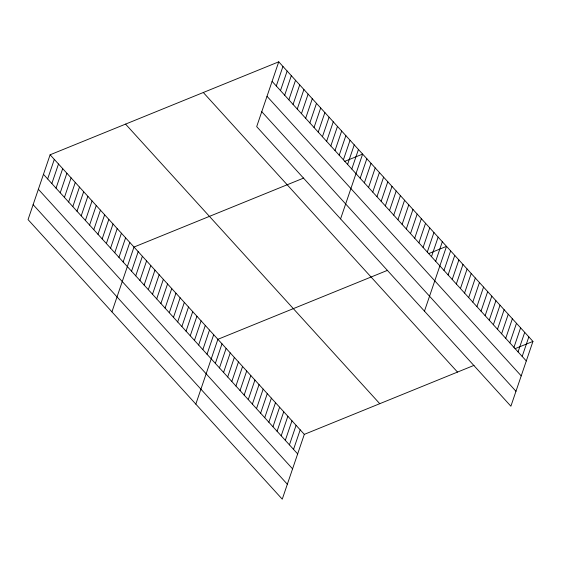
<?xml version="1.0" encoding="UTF-8"?>
<svg xmlns="http://www.w3.org/2000/svg" width="561" height="561" viewBox="0 0 561 561"><rect width="100%" height="100%" fill="white"/><g stroke="black" fill="none" stroke-linecap="round" stroke-linejoin="round"><path stroke-width="0.84" d="M278.747 61.829L256.686 126.632L510.889 406.213L532.95 341.404L278.747 61.829L50.111 154.787L28.05 219.596L282.253 499.171L304.314 434.368L474.024 365.365M47.65 178.945L54.305 159.401M51.843 183.559L58.498 164.015M56.044 188.173L62.692 168.63M60.237 192.788L66.885 173.244M64.431 197.395L71.086 177.858M68.624 202.009L75.279 182.465M72.818 206.623L79.473 187.079M77.011 211.238L83.666 191.694M81.205 215.852L87.86 196.308M85.398 220.466L92.053 200.922M89.599 225.073L96.247 205.536M93.792 229.687L100.44 210.144M97.986 234.302L104.641 214.758M102.179 238.916L108.834 219.372M106.373 243.53L113.027 223.986M110.566 248.144L117.221 228.6M114.76 252.752L121.414 233.215M118.953 257.366L125.608 237.822M123.154 261.98L129.801 242.436M111.934 311.853L133.995 247.05L303.711 178.047M131.54 271.208L138.188 251.665M135.734 275.823L142.389 256.279M139.927 280.43L146.582 260.893M144.121 285.044L150.776 265.5M148.314 289.658L154.969 270.114M152.508 294.273L159.163 274.729M156.701 298.887L163.356 279.343M160.902 303.501L167.55 283.957M165.095 308.108L171.743 288.571M169.289 312.722L175.944 293.179M173.482 317.337L180.137 297.793M177.676 321.951L184.331 302.407M181.869 326.565L188.524 307.021M186.063 331.179L192.718 311.635M190.256 335.787L196.911 316.25M276.293 85.98L282.94 66.443M194.457 340.401L201.104 320.857M280.486 90.594L287.141 71.051M198.65 345.015L205.298 325.471M284.679 95.209L291.334 75.665M202.844 349.629L209.498 330.085M288.873 99.823L295.528 80.279M207.037 354.243L213.692 334.7M293.066 104.437L299.721 84.893M195.824 404.116L217.885 339.314L387.595 270.304M297.26 109.051L303.915 89.508M215.347 363.381L222.002 343.837M301.453 113.659L308.108 94.122M219.463 367.911L226.118 348.367M305.654 118.273L312.302 98.729M223.58 372.434L230.227 352.89M309.847 122.887L316.495 103.343M227.696 376.964L234.344 357.42M314.041 127.501L320.696 107.957M231.812 381.487L238.46 361.943M318.234 132.116L324.889 112.572M235.922 386.017L242.576 366.473M322.428 136.73L329.083 117.186M240.038 390.54L246.693 370.996M326.621 141.337L333.276 121.8M244.154 395.07L250.809 375.526M330.815 145.951L337.47 126.407M248.271 399.593L254.925 380.049M335.008 150.565L341.663 131.022M252.387 404.123L259.042 384.58M339.209 155.18L345.857 135.636M256.503 408.646L263.158 389.103M343.402 159.794L350.05 140.25M260.62 413.169L267.274 393.633M347.596 164.408L354.243 144.864M264.736 417.7L271.384 398.156M351.789 169.015L358.444 149.478M268.852 422.223L275.5 402.686M340.576 218.895L362.637 154.086L344.671 161.393M272.969 426.753L279.616 407.209M360.176 178.244L366.831 158.7M277.078 431.276L283.733 411.739M364.37 182.858L371.024 163.314M281.194 435.806L287.849 416.262M368.563 187.472L375.218 167.928M285.311 440.329L291.965 420.792M372.756 192.086L379.411 172.543M289.427 444.859L296.082 425.315M376.957 196.694L383.605 177.157M293.543 449.382L300.198 429.845M381.15 201.308L387.798 181.764M385.344 205.922L391.999 186.378M389.537 210.536L396.192 190.992M393.731 215.151L400.386 195.607M397.924 219.765L404.579 200.221M402.118 224.372L408.773 204.835M406.311 228.986L412.966 209.442M410.512 233.6L417.16 214.057M414.705 238.215L421.353 218.671M418.899 242.829L425.554 223.285M423.092 247.443L429.747 227.899M427.286 252.05L433.941 232.513M431.479 256.665L438.134 237.121M435.673 261.279L442.327 241.735M424.46 311.152L446.521 246.349L428.555 253.656M443.982 270.416L450.637 250.879M448.099 274.946L454.754 255.402M452.215 279.469L458.87 259.932M456.331 283.999L462.986 264.455M460.448 288.522L467.103 268.978M464.564 293.052L471.219 273.509M468.68 297.575L475.328 278.032M472.797 302.106L479.445 282.562M476.906 306.629L483.561 287.085M481.022 311.159L487.677 291.615M485.139 315.682L491.794 296.138M489.255 320.212L495.91 300.668M493.371 324.735L500.026 305.191M497.488 329.265L504.143 309.721M501.604 333.788L508.259 314.244M505.72 338.318L512.375 318.774M509.837 342.841L516.485 323.297M513.953 347.371L520.601 327.827M518.062 351.894L524.717 332.35M522.179 356.424L528.834 336.88M514.984 348.711L532.95 341.404M272.099 81.373L526.295 360.947M267.015 96.303L521.211 375.884M261.77 111.695L515.973 391.276M203.299 92.502L457.503 372.083M125.559 124.114L379.762 403.689M50.111 154.787L304.314 434.368M43.456 174.331L297.66 453.912M38.372 189.267L292.576 468.849M33.134 204.66L287.337 484.234"/></g></svg>
